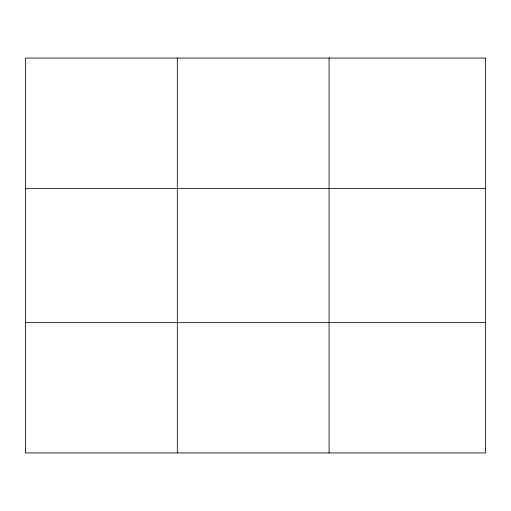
<?xml version="1.0" encoding="UTF-8"?>
<svg xmlns="http://www.w3.org/2000/svg" width="511" height="511" viewBox="0 0 511 511"><rect width="100%" height="100%" fill="white"/><g stroke="black" fill="none" stroke-linecap="round" stroke-linejoin="round"><path stroke-width="0.77" d="M177.317 58.05L177.317 452.95M329.084 58.05L329.084 452.95M25.55 188.367L485.45 188.367M25.55 322.633L485.45 322.633M485.45 58.05L25.55 58.05L25.55 452.95L485.45 452.95L485.45 58.05"/></g></svg>
